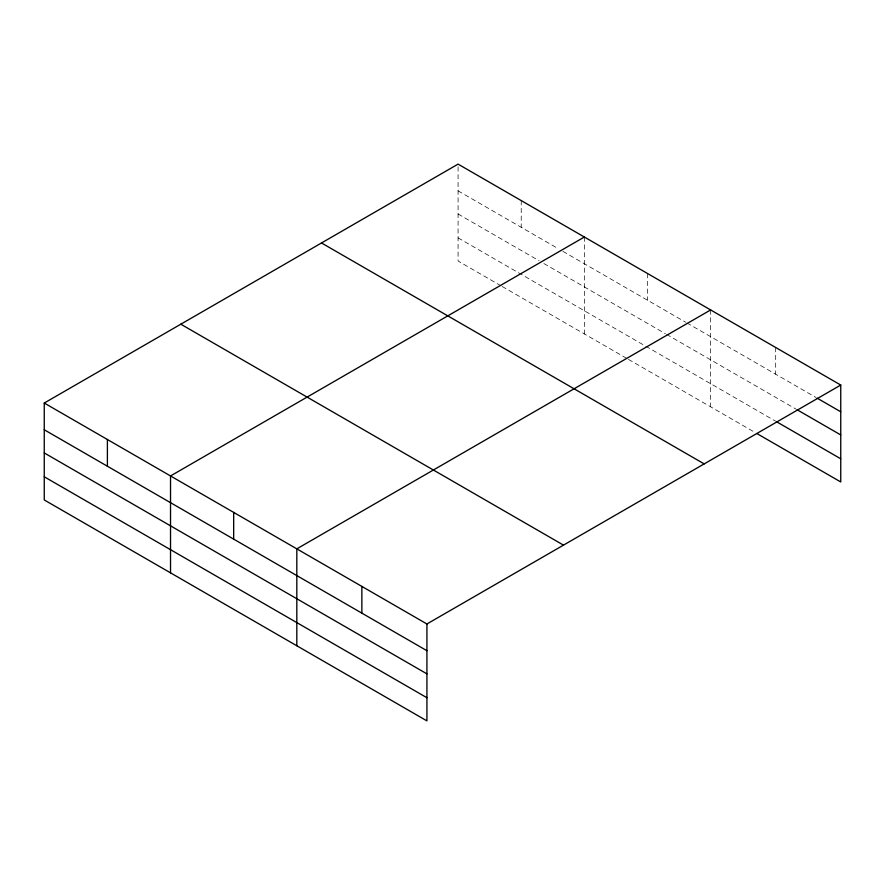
<?xml version="1.0" encoding="UTF-8"?>
<svg xmlns="http://www.w3.org/2000/svg" width="885" height="885" viewBox="0 0 885 885"><rect width="100%" height="100%" fill="white"/><g stroke="black" fill="none" stroke-linecap="round" stroke-linejoin="round"><path stroke-width="0.66" stroke-dasharray="4.42 3.32" d="M500.965 285.789L458.076 261.02L458.076 164.123M458.076 190.85L558.147 248.619M562.915 251.373L685.621 322.217M686.815 322.903L815.915 397.442M458.076 214.004L539.087 260.776M543.855 263.531L665.365 333.689M666.56 334.375L795.803 408.992M458.076 237.866L775.691 421.238M502.16 286.474L627.244 358.69M628.438 359.376L755.591 432.787M775.691 347.495L775.691 374.222M710.644 309.938L710.644 406.846M647.499 273.487L647.499 300.214M584.354 237.025L584.354 333.933M521.221 200.574L521.221 227.301"/><path stroke-width="1.33" d="M44.25 403.04L426.924 623.98L426.924 720.877L44.25 499.948L44.25 403.04L458.076 164.123L840.75 385.052L840.75 481.96L756.775 433.473M584.354 237.025L170.528 475.953L170.528 572.849M710.644 309.938L296.818 548.855L296.818 645.762M426.924 623.98L840.75 385.052M817.098 398.128L840.75 411.779M796.987 409.678L840.75 434.944M776.875 421.924L840.75 458.795M321.509 242.966L704.183 463.895M180.817 324.198L563.491 545.127M44.25 429.767L426.924 650.707M44.25 452.932L426.924 673.861M44.25 476.783L426.924 697.723M361.865 586.412L361.865 613.139M233.673 512.404L233.673 539.131M107.395 439.491L107.395 466.218"/></g></svg>
